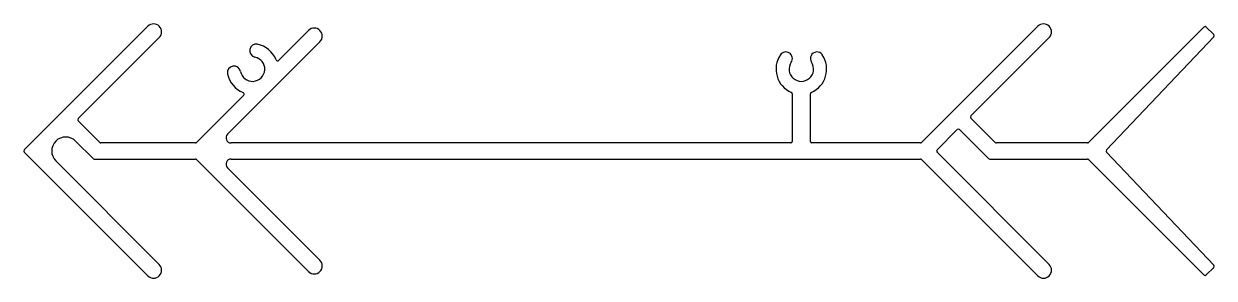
# Model space of a CAD drawing. Header units: inches. Extents: x -90 to 95, y 0 to 40.
import ezdxf

# ---------------------------------------------------------------- set-up
doc = ezdxf.new("R2010")
doc.units = ezdxf.units.IN
doc.header["$MEASUREMENT"] = 0
doc.layers.add('CLIP', color=7, linetype='Continuous')

msp = doc.modelspace()

# ---------------------------------------------------------------- linework, layer by layer
at = {"layer": 'CLIP', "color": 7}
for p, q in [((-70.69, 39.49), (-89.87, 20.31)), ((-45.76, 38.84), (-50.39, 34.21)), ((67.41, 39.49), (49.38, 21.46)), ((93.18, 39.35), (75.28, 21.46)), ((94.7, 38.18), (93.53, 39.35)), ((-81.49, 25.15), (-68.92, 37.72)), ((-58.33, 22.73), (-43.99, 37.07)), ((57.03, 25.58), (69.18, 37.72)), ((78.07, 20.3), (94.71, 37.84)), ((-55.82, 28.77), (-63.14, 21.46)), ((29.31, 28.99), (29.31, 21.63)), ((32.11, 21.63), (32.11, 28.99)), ((-78.15, 21.46), (-81.49, 24.79)), ((60.8, 21.46), (57.03, 25.22)), ((51.77, 20.31), (54.91, 23.45)), ((55.27, 23.45), (59.76, 18.96)), ((-81.9, 21.67), (-79.19, 18.96)), ((-63.31, 21.38), (-77.97, 21.38)), ((29.06, 21.38), (-57.77, 21.38)), ((49.2, 21.38), (32.36, 21.38)), ((75.1, 21.38), (60.98, 21.38)), ((-89.87, 19.95), (-70.69, 0.78)), ((-68.92, 2.54), (-84.97, 18.6)), ((-79.01, 18.88), (-63.31, 18.88)), ((-63.14, 18.81), (-45.76, 1.43)), ((-57.77, 18.88), (49.2, 18.88)), ((49.38, 18.81), (67.41, 0.78)), ((69.17, 2.54), (51.77, 19.95)), ((59.94, 18.88), (75.1, 18.88)), ((75.28, 18.81), (93.18, 0.91)), ((94.71, 2.43), (78.07, 19.96)), ((-43.99, 3.2), (-58.33, 17.54)), ((93.53, 0.91), (94.7, 2.08))]:
    msp.add_line(p, q, dxfattribs=at)
for centre, radius, start, end in [((-69.8, 38.6), 1.25, 315, 135), ((-44.87, 37.95), 1.25, 315, 135), ((68.29, 38.6), 1.25, 315, 135), ((93.36, 39.18), 0.25, 45, 135), ((94.52, 38.01), 0.25, 317.0165, 45), ((-53.89, 35.7), 1.02, 79.0517, 259.0517), ((-54.45, 32.83), 3.93, 21.7622, 79.0517), ((28.3, 34.47), 1.02, 325.9483, 145.9483), ((33.13, 34.47), 1.02, 34.0517, 214.0517), ((-57.31, 32.28), 1.02, 10.9483, 190.9483), ((-54.45, 32.83), 1.9, 190.9483, 79.0517), ((-50.56, 34.38), 0.25, 201.7622, 315), ((30.71, 32.83), 3.93, 145.9483, 246.7622), ((30.71, 32.83), 1.9, 145.9483, 34.0517), ((30.71, 32.83), 3.93, 293.2378, 34.0517), ((-54.45, 32.83), 3.93, 190.9483, 248.2378), ((-56, 28.95), 0.25, 315, 68.2378), ((29.06, 28.99), 0.25, 0, 66.7622), ((32.36, 28.99), 0.25, 113.2378, 180), ((-81.31, 24.97), 0.254, 135, 225), ((57.21, 25.4), 0.254, 135, 225), ((-83.44, 20.13), 2.17, 45, 135), ((-57.77, 22.17), 0.787, 135, 270), ((55.09, 23.27), 0.254, 45, 135), ((-83.44, 20.13), 2.17, 135, 225), ((-77.97, 21.64), 0.254, 225, 270), ((-63.31, 21.63), 0.25, 270, 315), ((29.06, 21.63), 0.25, 270, 0), ((32.36, 21.63), 0.25, 180, 270), ((49.2, 21.64), 0.254, 270, 315), ((60.98, 21.64), 0.254, 225, 270), ((75.1, 21.63), 0.25, 270, 315), ((-89.69, 20.13), 0.254, 135, 225), ((-79.01, 19.14), 0.254, 225, 270), ((-63.31, 18.63), 0.25, 45, 90), ((-57.77, 18.1), 0.787, 90, 225), ((49.2, 18.63), 0.254, 45, 90), ((51.95, 20.13), 0.254, 135, 225), ((59.94, 19.14), 0.254, 225, 270), ((75.1, 18.63), 0.25, 45, 90), ((78.25, 20.13), 0.25, 136.4964, 223.5036), ((-69.8, 1.66), 1.25, 225, 45), ((-44.87, 2.31), 1.25, 225, 45), ((68.29, 1.66), 1.25, 225, 45), ((94.52, 2.26), 0.25, 315, 42.9835), ((93.36, 1.09), 0.25, 225, 315)]:
    msp.add_arc(centre, radius, start, end, dxfattribs=at)

doc.saveas('drawing.dxf')
